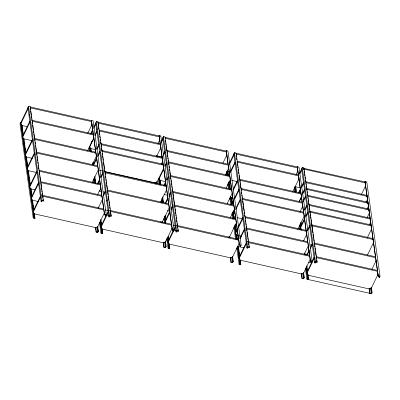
<?xml version="1.0" encoding="UTF-8"?>
<svg xmlns="http://www.w3.org/2000/svg" width="400" height="400" viewBox="0 0 400 400"><rect width="100%" height="100%" fill="white"/><g stroke="black" fill="none" stroke-linecap="round" stroke-linejoin="round"><path stroke-width="0.6" d="M20.995 122.68L20.625 122.595L20 123.89L33.225 217.995L34.885 218.37L34.385 213.535L33.525 213.345M27.905 107.595L28.53 106.305L30.19 106.675L43.415 200.785L43.28 201.07L41.985 200.78L41.5 201.785L41.13 201.705L27.905 107.595L28.275 107.68M28.07 108.775L20.795 123.78L21.16 123.86L22.91 136.32M30.05 106.96L30.19 106.675M22.41 129.595L21.965 125.155L21.105 124.96M22.545 136.235L29.82 121.235M25.1 154.42L32.38 139.42L32.745 139.5M32.505 140.33L25.225 155.33L25.595 155.415L27.385 168.14L27.015 168.06L34.295 153.06L34.665 153.14M26.43 158.205L26.4 156.705L25.54 156.515M34.425 153.97L27.145 168.97L27.51 169.05L29.855 185.71M28.435 172.485L28.315 170.345L27.455 170.155M29.57 186.245L36.85 171.245M36.98 172.155L29.7 187.155L30.07 187.235L31.535 197.695M38.995 170.61L39.135 170.325L100.36 184.055L100.22 184.34L97.93 166.78L36.71 153.05L36.83 155.185M31.25 192.51L30.87 188.53L30.01 188.34M31.17 197.61L38.45 182.61M31.61 199.705L32.47 199.895L32.33 200.185L38.39 201.545M33.085 211.25L40.365 196.25L40.735 196.33M40.495 197.16L33.215 212.16L33.58 212.24L34.22 216.79L33.735 217.795L35.025 218.085M34.885 218.37L34.385 213.535M33.225 217.995L33.855 216.705L20.625 122.595M41.13 201.705L41.76 200.415L28.53 106.305M105.065 214.39L105.305 216.095L105.67 216.18L106.3 214.89L93.07 120.78L91.415 120.405L91.315 120.965L91.45 120.68L30.23 106.95M87.76 133.255L92.075 124.365M96.3 121.5L95.675 122.795L108.9 216.905L109.265 216.985L109.755 215.98L111.045 216.27L111.185 215.985L97.96 121.875L96.3 121.5L109.525 215.61L108.9 216.905M90.6 133.715L92.49 129.825M93.835 127.045L95.725 123.155M91 134.065L92.885 130.18M93.695 128.51L95.85 124.065L96.22 124.15M97.96 121.875L97.87 122.525L98.01 122.24L160.335 136.18M90.89 143.2L91.97 140.98M94.935 134.865L96.825 130.975M87.75 150.51L93.68 138.285M93.715 138.555L89.67 146.89L90.04 146.97L90.635 151.215M95.065 135.775L96.95 131.885M89.985 148.07L90.845 148.265L90.705 148.55L95.555 149.64M94.965 152.395L95.775 150.725M96.585 149.06L98.74 144.615L99.11 144.7M96.98 149.415L98.87 145.525M92.195 164.805L96.505 155.915M93.23 164.77L96.735 157.545M97.81 155.325L99.7 151.435M93.625 165.125L96.86 158.455M97.67 156.79L99.825 152.345L100.195 152.425M101.97 151.71L102.11 151.425L163.335 165.155L166.07 185.9L166.21 185.615L104.985 171.885L104.85 172.17L104.6 170.39M102.93 158.53L103.07 158.245M92.225 182.335L98.425 169.555M97.31 183.915L99.735 178.915M100.545 177.25L102.7 172.805L103.07 172.885M97.975 183.715L99.865 179.825M100.94 177.6L102.83 173.71M97.745 194.405L100.98 187.74M103.37 194.88L105.255 190.99M103.5 195.785L105.385 191.9L105.755 191.98M98.265 207.995L102.575 199.105M104.495 212.745L97.755 226.635L98.395 231.18L97.765 232.47L96.11 232.1L95.61 227.265L96.9 227.555L97.54 232.105L96.245 231.815L95.61 227.265M96.9 227.555L97.385 226.55L97.755 226.635M96.11 232.1L96.245 231.815M105.305 216.095L105.79 215.09L104.5 214.8L91.415 120.405M97.54 232.105L98.025 231.1L97.385 226.55M100.855 226.45L108.13 211.445M99.44 222.125L100.995 233.195L102.655 233.565L102.155 228.735L101.29 228.54M100.995 233.195L101.62 231.905L100.165 221.56M108.63 212.44L108.26 212.355L100.98 227.36L101.35 227.44L101.99 231.985L101.5 232.99L102.79 233.28L102.655 233.565M174.065 230.085L160.84 135.975L159.18 135.605L159.095 136.255L159.23 135.97M157.965 143.54L159.855 139.65M162.775 137.84L163.4 136.55L165.06 136.925L178.285 231.03L178.15 231.32L176.855 231.03L176.37 232.035L176 231.95L162.775 137.84L163.145 137.925M161.49 141.08L162.84 138.3M161.35 142.545L162.965 139.21M164.985 137.665L165.125 137.38L226.35 151.11L226.21 151.395L226.285 150.655L227.94 151.025L241.17 245.135L240.54 246.425L240.175 246.345L240.015 245.205M165.115 138.575L165.25 138.29L226.475 152.02L227.97 163.925M156.64 156.36L160.95 147.47M161.72 157.55L162.26 156.44M163.34 154.215L164.685 151.44L165.055 151.52M163.465 155.125L164.815 152.35L165.18 152.43M161.25 164.445L162.87 161.11M156.4 183.945L156.23 182.745L154.94 182.455L154.8 182.74L104.49 171.455M156.23 182.745L156.72 181.74L157.09 181.82L157.34 183.625M157.09 181.82L163.825 167.93M164.94 165.625L166.29 162.845L166.655 162.93M163.72 169.315L159.14 178.76L159.505 178.84L160.36 184.9M165.07 166.535L166.415 163.755M160.765 184.665L160.31 180.135L159.45 179.94M163.895 185.375L165.78 181.485M166.59 179.82L168.205 176.485M164.56 185.175L165.91 182.395M166.985 180.175L168.335 177.395L168.7 177.48M160.63 202.075L166.83 189.3M165.05 203.51L167.745 197.955M169.095 195.175L170.44 192.4M165.72 203.31L168.145 198.31M168.955 196.64L170.57 193.31M172.59 191.765L172.73 191.48L233.95 205.21L233.81 205.495L231.84 190.205L170.62 176.475M161.79 222.295L162.28 221.29L162.645 221.375L162.82 222.595M162.645 221.375L169.385 207.485M165.08 221.04L169.935 211.04M171.01 208.815L172.36 206.04L172.725 206.12M170.06 211.945L165.21 221.95L165.575 222.03L165.75 223.255M170.87 210.28L172.485 206.945M165.395 240.925L166.16 246.38L165.535 247.67L163.875 247.3L163.375 242.465L164.665 242.755L165.305 247.3L164.015 247.01L163.375 242.465M164.665 242.755L165.155 241.75L165.52 241.83L172.26 227.94M163.875 247.3L164.015 247.01M173.44 231.375L173.07 231.295L173.56 230.29L172.27 230L159.18 135.605M167.955 241.5L173.345 230.385M173.885 229.275L175.235 226.495M165.305 247.3L165.795 246.295L165.155 241.75M177.38 225.865L177.52 225.575M169.275 245.205L169.255 243.785L168.395 243.59M169.255 243.785L169.755 248.615L168.095 248.245L168.725 246.955L167.44 237.83M176 231.95L176.63 230.66L163.4 136.55M169.895 248.33L168.605 248.04L169.09 247.035L168.45 242.49L168.085 242.405L175.36 227.405L175.73 227.49M222.925 163.13L226.97 154.795M233.795 153.945L234.42 152.655L236.08 153.025L249.305 247.135L249.17 247.425L247.875 247.135L247.39 248.14L247.02 248.055L233.795 153.945L234.165 154.03L233.82 154.13L229.505 163.02M229.365 164.485L233.95 155.04L234.315 155.12M225.31 175.155L228.815 167.935M235.94 153.315L236.08 153.025M235.965 153.495L236.105 153.21L297.33 166.94M226.98 171.225L229.52 172.11M228.475 175.465L229.285 173.8M230.63 171.02L234.945 162.13M228.875 175.82L229.68 174.15M230.49 172.485L235.075 163.04L235.44 163.12M237.09 161.495L237.23 161.21L298.455 174.94M237.22 162.405L237.36 162.12L298.58 175.85L300.87 193.415L301.01 193.125L239.785 179.395M226.105 188.23L230.42 179.34M232.92 189.76L237.5 180.315L237.87 180.4M233.315 190.115L237.63 181.225M227.215 203.54L232.065 193.535M231.63 199.645L231.52 197.605L230.66 197.41M233.385 200.52L231.5 204.41L230.35 196.225L230.72 196.31L231.785 203.905M234.195 198.855L238.78 189.41L239.145 189.49M231.9 204.765L233.515 201.43M234.595 199.205L238.905 190.315M230.26 217.785L234.57 208.895M234.525 211.08L232.905 214.41L233.275 214.495L232.935 212.07M235.87 208.3L240.185 199.41M234.92 211.43L233.035 215.32L233.4 215.405L233.835 218.49M235.73 209.765L240.31 200.32L240.68 200.4M233.345 216.505L235.885 217.39M242.46 199.685L242.6 199.4L303.82 213.13L306.11 230.695L306.25 230.405L245.025 216.675M229.92 237.645L229.75 236.425L229.38 236.34L228.895 237.345L228.035 237.15M229.75 236.425L236.49 222.535M235.46 232.595L237.35 228.705M238.16 227.04L242.74 217.595L243.11 217.68M237.475 229.615L235.59 233.505L235.96 233.59L236.735 239.125M238.555 227.395L242.87 218.505M236.795 236.4L236.76 234.885L235.9 234.69M239.365 242.99L232.625 256.88L233.265 261.43L232.635 262.72L230.98 262.345L230.48 257.515L231.77 257.805L232.405 262.35L231.115 262.06L230.48 257.515M239.755 238.405L244.34 228.96L244.705 229.045M240.15 238.76L244.465 229.87M231.77 257.805L232.255 256.8L232.625 256.88M238.815 250.78L238.36 246.25L239.805 256.555M230.98 262.345L231.115 262.06M240.175 246.345L240.66 245.34L239.37 245.05L226.285 150.655M232.405 262.35L232.895 261.345L232.255 256.8M239.415 259.695L240.275 259.89L240.135 260.175L301.36 273.905L302 278.45L303.655 278.825L304.285 277.53L303.645 272.985L310.115 259.65M247.62 246.58L246.995 247.875L247.65 246.765L234.42 152.655M240.275 259.89L240.775 264.72L239.115 264.35L239.745 263.055L237.44 246.69M247.02 248.055L247.65 246.765L249.305 247.135M240.915 264.435L239.625 264.145L240.11 263.14L239.47 258.595L239.105 258.51L246.38 243.51L246.75 243.59M297.165 167.045L297.305 166.76L298.96 167.13L312.19 261.24L311.56 262.53L311.195 262.45L310.955 260.745M296.065 174.515L297.68 171.18M301.605 168.82L302.235 167.53L303.89 167.9L317.12 262.01L316.98 262.295L315.69 262.005L315.2 263.01L314.835 262.93L301.605 168.82L301.975 168.9M299.405 173.59L301.565 169.145L301.93 169.225M299.805 173.945L301.69 170.055L301.565 169.145M303.755 168.185L303.89 167.9M303.78 168.37L366.265 182.205M292.875 191.405L299.075 178.625M295.585 186.43L295.445 186.72L300.295 187.805M303.835 169.42L303.85 168.225M298.6 192.605L300.49 188.715M301.295 187.045L303.455 182.6L303.82 182.685M299 192.955L300.615 189.625M301.695 187.4L303.58 183.51L303.455 182.6M305.81 181.54L305.67 181.825L305.41 179.99M302.525 193.31L304.41 189.42L304.78 189.505M299.42 200.885L301.305 197M302.655 194.22L304.54 190.33L304.41 189.42M299.205 201.81L301.63 196.81M306.63 188.645L306.765 188.36M306.685 189.7L306.7 188.5L367.92 202.235L367.91 203.43M303.485 200.13L305.37 196.24L305.74 196.325M303.34 201.595L305.5 197.15L305.37 196.24M307.725 195.18L307.585 195.465L307.425 194.33M299.945 212.015L302.91 205.905M304.49 209.78L306.65 205.335L307.015 205.415M304.89 210.13L306.775 206.245L306.65 205.335M309.005 204.27L308.865 204.56L308.61 202.74M297.845 229.24L304.315 215.905M304.64 218.265L300.33 227.155L300.455 228.065L300.825 228.145M305.72 216.04L307.605 212.155L307.975 212.235M300.455 228.065L304.5 219.73M305.85 216.95L307.735 213.06L307.605 212.155M309.825 211.375L309.96 211.09M301.49 229.725L301.63 229.44M309.88 212.43L309.895 211.235L371.115 224.965L371.105 226.16M307.365 230.235L309.525 225.79L309.89 225.875M307.765 230.59L309.65 226.7L309.525 225.79M303.635 240.76L306.87 234.09M311.8 226.07L311.88 224.73M304.155 254.345L308.465 245.455M306.69 255.09L309.115 250.09M310.195 247.865L312.08 243.975L312.45 244.06L312.575 244.97L312.21 244.885L312.08 243.975M307.355 254.89L309.24 251M310.32 248.775L312.21 244.885M314.225 243.345L314.435 242.915M314.355 244.255L314.365 243.06L375.59 256.79L375.575 257.985M301.36 273.905L301.5 273.62L302.79 273.91L303.43 278.455L302.135 278.165L301.5 273.62M302.79 273.91L303.275 272.905L303.645 272.985M302 278.45L302.135 278.165M311.195 262.45L311.68 261.445L310.39 261.155L297.305 166.76M303.43 278.455L303.915 277.45L303.275 272.905M314.365 257.7L313.995 257.615L306.72 272.62L306.845 273.525L307.215 273.61M306.845 273.525L314.125 258.525L313.995 257.615M316.215 256.84L316.35 256.555M308.015 274.905L307.88 275.19L369.1 288.92L369.24 288.635L370.53 288.925L371.02 287.92L371.385 288L378.125 274.11M316.27 257.895L316.28 256.695L377.505 270.43L377.495 271.625M371.405 287.485L372.095 292.405L371.47 293.695L306.93 279.22L307.555 277.93L306.085 267.475M314.835 262.93L315.46 261.64L302.235 167.53M306.28 266.325L307.92 278.015L307.435 279.02L308.725 279.305L308.585 279.595M364.975 181.915L365.115 181.63L366.775 182.005L380 276.11L379.375 277.405L379.005 277.32L378.835 276.09M364.93 182.245L365.07 181.955L365.06 183.15M361.38 194.53L365.69 185.64M366.825 195.7L366.96 195.415L305.74 181.685M366.95 196.61L366.96 195.415M365.965 202.43L367.585 199.095M367.78 202.52L367.92 202.235M366.925 209.25L368.54 205.915M368.88 209.05L368.87 210.25L368.88 209.05L307.655 195.32M367.075 217.735L369.5 212.735M370.02 218.43L370.155 218.145L308.935 204.415M370.145 219.34L370.155 218.145M369.43 224.605L370.78 221.83M367.425 237.54L371.735 228.65M373.02 239.8L373.03 238.605L311.81 224.875M367.455 255.065L373.925 241.73M375.45 257.075L375.59 256.79M371.895 269.36L376.21 260.475M377.365 270.715L377.505 270.43M369.255 288.115L369.81 293.325L369.12 288.405M379.005 277.32L379.495 276.315L378.2 276.025L365.115 181.63M369.95 293.04L371.24 293.325L371.725 292.32L371.035 287.4M303.975 169.135L365.2 182.865M236.235 154.12L297.455 167.85L298.315 175.23M28.31 107.95L27.945 107.87L20.665 122.87L21.035 122.95M301.69 170.055L302.06 170.135M99.11 130.055L160.33 143.79M166.97 150.52L228.195 164.25M32.235 121.225L93.46 134.955L95.745 152.515L95.885 152.23L34.665 138.5M305.865 182.59L367.09 196.32M30.32 122.225L29.95 122.145L22.67 137.145L23.04 137.225L25.465 154.505M303.58 183.51L303.95 183.595M21.825 125.44L27.28 126.665M306.825 189.41L368.05 203.14M162.175 157.095L156.72 155.875L156.86 155.585L157.03 156.81M101.025 143.695L162.25 157.425L162.11 157.715L160.46 144.695L99.235 130.965L99.265 132.465M304.54 190.33L304.91 190.415M229.8 175.66L168.575 161.93L168.435 162.215L168.175 160.36M307.785 196.23L369.005 209.96M101.985 150.515L163.205 164.245L163.065 164.535L162.375 158.335L101.155 144.605L101.265 146.665M231.86 180.385L236.705 181.47M305.5 197.15L305.865 197.235M22.98 138.33L23.84 138.52L25.835 152.715M23.705 138.81L32.19 140.71M241.065 188.49L302.285 202.22M309.06 205.325L370.285 219.055M231.715 189.3L170.49 175.565L170.35 175.855L169.84 172.215M306.775 206.245L307.145 206.325M93.225 162.325L94.44 162.6M310.02 212.145L371.245 225.875M36.58 152.14L97.805 165.87M307.735 213.06L308.105 213.145M242.47 198.49L303.695 212.22M160.17 180.42L165.625 181.645M231.38 197.89L233.2 198.295M99.64 170.37L102.67 171.05M26.26 156.995L32.32 158.355M300.53 222.91L302.35 223.315M311.935 225.78L373.16 239.515M163.905 194.47L167.545 195.285M28.175 170.63L36.66 172.535M237.095 217.665L242.55 218.885M107.54 190.07L168.765 203.8M174.645 205.12L235.865 218.85L235.73 219.135L234.08 206.12L172.855 192.39L173.23 196.31M99.005 190.92L101.43 191.465M103.25 191.875L105.07 192.28M40.735 181.69L101.955 195.42M307.845 241.77L246.625 228.04L246.485 228.33L246.225 226.485M167.355 210.65L169.78 211.195M314.495 243.965L375.715 257.7M38.945 183.6L38.575 183.52L31.295 198.52L31.665 198.605L33.37 210.725M310.075 244.86L311.89 245.27M30.73 188.82L34.975 189.77M236.62 235.17L238.44 235.575M239.655 235.85L241.47 236.255M40.99 194.955L103.875 209.06L103.735 209.345L102.085 196.33L40.86 182.6L41.235 186.525M108.76 210.155L171.64 224.26L171.5 224.545L168.895 204.71L107.67 190.98L108.045 194.93M175.86 225.205L238.745 239.305M246.88 241.31L309.765 255.41M97.985 207.985L98.845 208.18M160.5 222.005L161.36 222.2M105.2 209.92L108.23 210.6M172.91 225.105L175.335 225.65M316.41 257.605L377.635 271.335M248.67 242.59L309.89 256.32L310.39 261.155M246.625 242.685L246.255 242.6L238.975 257.6L239.345 257.685L237.725 246.165M314.125 258.525L314.49 258.61M315.46 261.64L317.12 262.01M378.34 275.74L380 276.11M41.76 200.415L43.415 200.785M104.64 214.515L111.185 215.985M172.405 229.715L178.285 231.03M239.51 244.765L241.17 245.135M310.53 260.865L312.19 261.24M308.385 262.095L312.025 262.91M238.22 246.535L243.675 247.76M34.245 213.825L95.47 227.555M102.015 229.02L163.235 242.75M169.115 244.07L230.34 257.8M307.555 277.93L307.92 278.015M371.725 292.32L372.095 292.405M33.855 216.705L34.22 216.79M98.025 231.1L98.395 231.18M101.62 231.905L101.99 231.985M165.795 246.295L166.16 246.38M168.725 246.955L169.09 247.035M232.895 261.345L233.265 261.43M239.745 263.055L240.11 263.14M303.915 277.45L304.285 277.53M379.2 276.175L379.375 277.405M365.15 183.15L372.93 238.505M373.1 239.735L378.2 276.025M370.55 288.405L371.24 293.325M303.865 168.98L304.035 170.205M304.21 171.425L304.465 173.26M304.64 174.485L304.81 175.71M304.98 176.93L305.24 178.765M305.83 182.96L306.07 184.665M306.23 185.805L306.47 187.51M306.71 189.215L306.87 190.35M307.03 191.485L307.265 193.19M307.84 197.285L308.015 198.495M308.185 199.71L308.44 201.525M309.025 205.695L309.265 207.4M309.425 208.535L309.665 210.24M309.905 211.97L310.075 213.155M310.24 214.34L310.405 215.53M310.575 216.715L310.825 218.495M310.99 219.68L311.24 221.46M311.405 222.645L311.655 224.425M311.825 225.62L312.845 232.895M313.02 234.11L313.615 238.35M313.785 239.565L314.04 241.385M314.63 245.575L314.795 246.76M314.96 247.945L315.21 249.725M315.38 250.91L316.045 255.655M316.3 257.445L316.47 258.66M316.64 259.87L316.98 262.295M314.94 261.165L315.2 263.01M311.32 260.825L311.56 262.53M302.065 201.92L301.135 194.035L239.915 180.305L240.02 182.345M303.47 211.9L302.415 203.13L241.19 189.4L241.225 190.895M307.705 242.06L306.375 231.315L245.155 217.585L245.19 219.1M309.625 255.7L307.975 242.68L246.75 228.95L246.87 231.055M295.67 186.43L296.45 191.965M300.77 222.72L301.205 225.795M301.635 228.87L301.81 230.1M305.01 252.86L305.27 254.705M306.825 265.775L307.6 271.31M308.035 274.385L308.725 279.305M295.795 188.56L296.05 190.405M300.635 223.005L300.895 224.85M306.685 266.06L306.86 267.29M307.03 268.52L307.29 270.365M307.895 274.675L308.07 275.905M308.24 277.135L308.415 278.365M295.04 186.365L295.82 191.9M300.23 223.27L300.66 226.345M300.835 227.575L301.095 229.42M304.465 253.41L304.635 254.64M294.76 186.895L295.54 192.435M300.035 224.415L300.725 229.34M294.22 188.805L294.65 191.88M299.405 225.71L299.925 229.4M305.37 268.15L306.93 279.22M303.485 277.595L303.655 278.825M236.18 154.995L236.425 156.77M236.595 157.95L236.84 159.725M237.395 163.64L237.655 165.49M237.825 166.725L238 167.96M238.175 169.195L238.435 171.045M238.605 172.28L238.78 173.51M239.04 175.365L239.645 179.68M240.185 183.515L240.43 185.27M240.595 186.435L240.845 188.19M241.395 192.11L241.65 193.93M241.82 195.14L241.99 196.35M242.16 197.565L242.33 198.775M242.63 200.92L243.24 205.24M243.415 206.475L244.02 210.79M244.195 212.025L244.455 213.875M244.625 215.11L244.8 216.345M245.36 220.33L245.62 222.175M245.795 223.405L246.05 225.255M247.04 232.27L247.635 236.51M247.805 237.725L248.06 239.545M248.23 240.755L248.4 241.965M248.61 243.445L248.85 245.15M249.01 246.285L249.17 247.425M247.23 247L247.39 248.14M229.66 175.945L228.32 165.16L167.1 151.43L167.22 153.57M231.575 189.585L229.925 176.57L168.7 162.835L168.82 164.94M238.605 239.595L235.995 219.76L174.77 206.03L174.805 207.535M239.37 245.05L238.87 240.215L177.65 226.485L177.67 227.91M227.84 171.415L228.425 175.555M229.225 181.27L230.355 189.29M231.52 197.605L232.26 202.865M233.395 210.94L233.735 213.365M234.205 216.695L234.465 218.55M235.33 224.72L236.285 231.505M236.76 234.885L237.365 239.19M227.785 172.295L228.035 174.065M229.085 181.555L229.26 182.79M229.435 184.025L229.605 185.255M229.78 186.49L230.04 188.34M231.795 200.81L232.04 202.565M235.105 224.39L235.625 228.09M235.8 229.325L236.06 231.175M236.97 237.63L237.225 239.475M238.985 251.99L239.24 253.81M239.41 255.02L239.58 256.235M240.215 260.74L240.455 262.445M240.615 263.585L240.775 264.72M227.12 170.715L227.785 175.44M228.77 182.44L229.725 189.23M234.79 225.275L235.745 232.06M226.835 171.22L227.415 175.36M228.49 182.975L229.355 189.145M232.565 211.985L233.465 218.405M234.595 226.425L236.37 239.04M239.465 263.01L239.625 264.145M226.235 172.7L226.58 175.16M227.79 183.77L228.485 188.69M229.78 197.92L230.73 204.685M231.94 213.295L232.72 218.83M233.845 226.83L235.57 239.13M236.78 247.74L239.115 264.35M229.38 236.34L229.555 237.56M165.37 140.41L165.63 142.245M165.8 143.47L166.06 145.305M166.23 146.525L166.83 150.805M167.395 154.805L167.655 156.655M167.83 157.89L168 159.125M168.99 166.155L169.245 167.975M169.415 169.185L169.67 171.005M170.565 177.365L170.82 179.165M170.985 180.365L171.24 182.165M171.41 183.365L171.66 185.165M171.83 186.365L172 187.565M172.165 188.765L172.42 190.565M173.4 197.525L173.655 199.345M173.825 200.555L174.42 204.8M174.975 208.76L175.235 210.59M175.405 211.81L175.665 213.645M175.835 214.865L176.005 216.09M176.18 217.31L176.435 219.145M176.61 220.365L176.865 222.2M177.035 223.42L177.295 225.25M177.83 229.045L178.15 231.32M172.47 204.3L172.64 205.515M176.13 230.33L176.37 232.035M172.83 229.59L173.07 231.295M160.19 144.075L159.36 136.88L98.135 123.145L98.405 126.315M168.625 204.085L166.335 186.525L105.115 172.795L105.235 174.93M172.27 230L171.77 225.165L110.545 211.435L111.045 216.27M160.31 180.135L160.905 184.38M162.65 196.775L163.49 202.775M165.23 215.14L165.91 219.99M168.185 236.155L168.785 240.43M162.595 197.66L162.845 199.46M163.015 200.66L163.27 202.46M165.09 215.43L165.26 216.64M165.43 217.855L165.685 219.67M168.215 237.665L168.475 239.495M169.435 246.345L169.755 248.615M162.18 197.88L162.855 202.68M164.765 216.27L165.365 220.515M167.725 237.305L168.24 240.97M159.01 177.85L159.99 184.82M161.9 198.4L162.49 202.6M164.485 216.795L165.38 223.17M168.445 246.905L168.605 248.04M158.33 178.74L159.105 184.275M161.355 200.265L161.7 202.73M163.86 218.105L164.55 223.025M166.715 238.405L168.095 248.245M156.72 181.74L156.975 183.545M162.28 221.29L162.45 222.515M165.36 246.44L165.535 247.67M154.94 182.455L155.11 183.655M98.565 127.465L98.805 129.19M99.44 133.68L99.61 134.89M99.78 136.105L100.035 137.92M100.205 139.135L100.46 140.95M100.63 142.165L100.885 143.985M101.43 147.845L101.845 150.8M102.21 153.415L102.45 155.12M102.61 156.26L102.85 157.965M103.015 159.125L103.18 160.31M103.43 162.09L104.43 169.205M105.41 176.165L105.67 178.015M105.845 179.25L106.015 180.485M106.19 181.72L106.45 183.57M106.625 184.805L107.23 189.12M108.22 196.15L108.82 200.43M108.99 201.65L109.25 203.485M109.42 204.705L109.59 205.925M109.765 207.15L110.02 208.98M96.865 128.755L97.03 129.91M106.87 199.92L107.04 201.145M108.95 214.71L109.265 216.985M97.58 165.55L96.015 153.14L34.79 139.41L34.82 140.91M101.815 195.705L100.485 184.965L39.265 171.235L39.645 175.21M104.5 214.8L104 209.97L42.78 196.24L42.88 198.23M90.845 148.265L91.27 151.295M92.925 163.085L93.175 164.86M94.82 176.545L95.75 183.165M100.91 219.885L101.68 225.38M102.155 228.735L102.79 233.28M90.96 150.37L91.13 151.58M92.705 162.78L92.87 163.965M94.68 176.83L94.85 178.035M95.015 179.24L95.27 181.045M95.44 182.245L95.61 183.45M100.685 219.56L100.855 220.78M101.025 222.005L101.2 223.225M92.37 163.565L92.54 164.745M94.355 177.66L95.115 183.075M98.475 206.98L98.645 208.205M100.365 220.42L101.135 225.92M89.545 145.98L90.27 151.13M94.07 178.175L94.745 182.99M88.98 147.695L89.41 150.775M93.385 179.065L93.905 182.76M97.595 231.24L97.765 232.47M30.47 109.925L30.355 107.86L91.58 121.59L93.19 134.33L93.33 134.045L32.105 120.315L31.97 120.6L31.8 119.415M30.635 111.11L31.22 115.265M31.385 116.45L31.635 118.23M32.185 122.125L32.445 123.98M32.615 125.215L33.225 129.53M33.395 130.765L33.655 132.615M33.83 133.85L34.44 138.17M34.995 142.12L35.25 143.94M35.42 145.15L35.59 146.365M35.76 147.575L36.44 152.425M37 156.42L37.265 158.27M37.435 159.505L37.61 160.74M37.785 161.975L38.045 163.825M38.215 165.06L38.39 166.29M38.565 167.525L38.825 169.375M39.815 176.44L40.42 180.745M41.405 187.735L41.66 189.555M41.83 190.765L42 191.98M42.17 193.19L42.425 195.01M43.04 199.365L43.28 201.07M29.275 114.79L29.44 115.98M41.34 200.65L41.5 201.785M21.965 125.155L23.38 135.24M26.4 156.705L27.76 166.405M28.315 170.345L30.395 185.155M30.87 188.53L31.995 196.53M32.47 199.895L33.83 209.595M22.575 130.78L22.825 132.56M23.79 139.425L24.05 141.275M24.225 142.51L24.83 146.83M25.005 148.065L25.265 149.915M25.44 151.15L25.61 152.38M26.6 159.42L26.855 161.235M27.025 162.45L27.62 166.69M28.61 173.715L28.87 175.57M29.045 176.805L29.215 178.035M29.39 179.27L29.65 181.12M29.825 182.355L29.995 183.59M31.425 193.74L31.685 195.585M32.585 202L32.84 203.82M33.01 205.035L33.265 206.85M33.435 208.065L33.605 209.275M33.575 216.655L33.735 217.795"/></g></svg>
